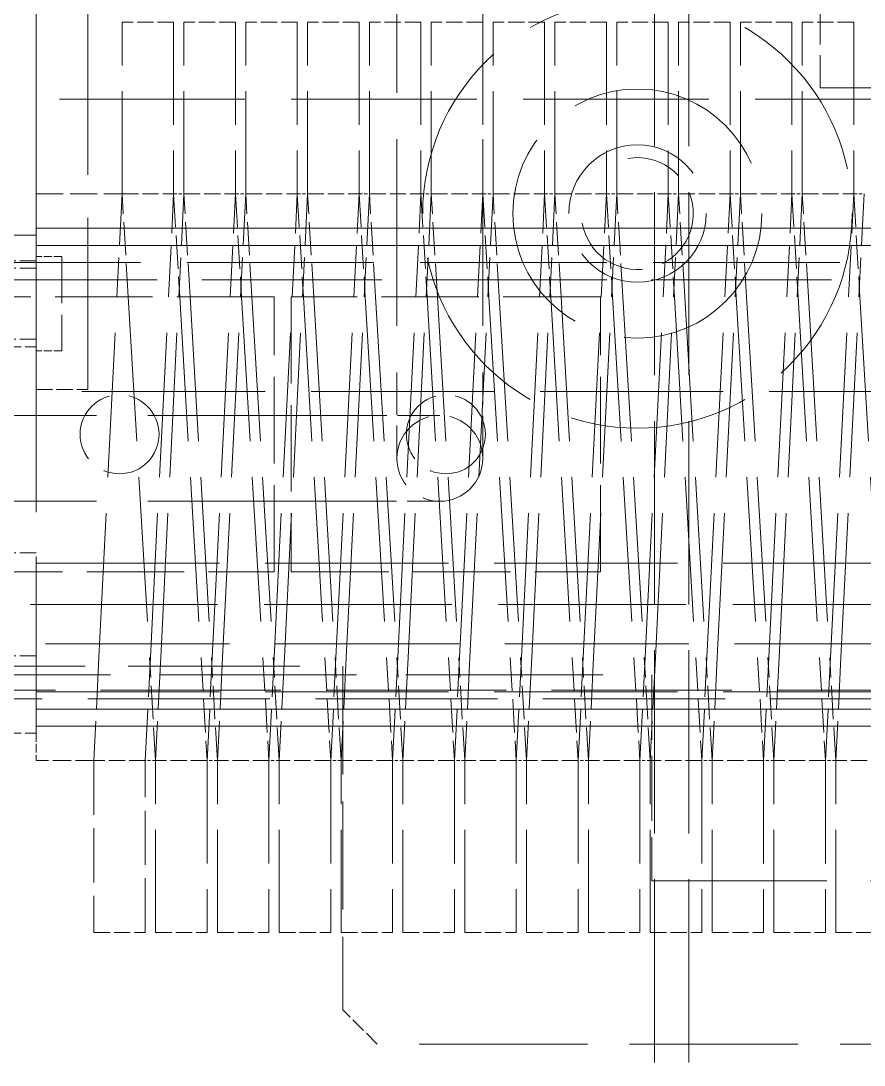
# Model space of a CAD drawing. Header units: millimetres. Extents: x 0 to 5945, y 0 to 4205.
# Drawn here: x 1970.4 to 2019.5, y 2378.6 to 2439.4 of the extents above; entities that cross this region are included whole.
import ezdxf

# ---------------------------------------------------------------- set-up
doc = ezdxf.new("R2010")
doc.units = ezdxf.units.MM
doc.header["$LTSCALE"] = 5
doc.linetypes.add('DASHED', pattern=[0.2067, 0.1654, -0.0413])
doc.layers.add('가려진 것(ISO)', color=2, linetype='DASHED', lineweight=18)

msp = doc.modelspace()

# ---------------------------------------------------------------- linework, layer by layer
at = {"layer": '가려진 것(ISO)', "ltscale": 13.131522}
for p, q in [((1992.276, 2608.957), (1992.276, 2418.957)), ((1997.276, 2608.957), (1997.276, 2418.957)), ((2058.776, 2425.357), (1963.776, 2425.357))]:
    msp.add_line(p, q, dxfattribs=at)
at = {"layer": '가려진 것(ISO)', "ltscale": 12.901145}
for p, q in [((2007.276, 2365.457), (2007.276, 2565.457)), ((2009.276, 2365.457), (2009.276, 2565.457)), ((1971.276, 2427.357), (2051.276, 2427.357)), ((2051.276, 2427.357), (1971.276, 2427.357)), ((2051.276, 2426.357), (1971.276, 2426.357)), ((1971.276, 2426.357), (2051.276, 2426.357)), ((2051.276, 2417.857), (1971.276, 2417.857)), ((1971.276, 2407.857), (2051.276, 2407.857)), ((1971.276, 2400.357), (2051.276, 2400.357)), ((1971.276, 2399.357), (2051.276, 2399.357)), ((2051.276, 2399.357), (1971.276, 2399.357)), ((2051.276, 2398.357), (1971.276, 2398.357)), ((1971.276, 2398.357), (2051.276, 2398.357))]:
    msp.add_line(p, q, dxfattribs=at)
at = {"layer": '가려진 것(ISO)', "ltscale": 12.44039}
msp.add_line((1971.276, 2397.957), (1971.276, 2487.957), dxfattribs=at)
at = {"layer": '가려진 것(ISO)', "ltscale": 12.094824}
for p, q in [((1971.276, 2467.957), (1971.276, 2417.957)), ((1974.276, 2417.957), (1974.276, 2467.957)), ((1964.126, 2401.857), (1989.126, 2401.857))]:
    msp.add_line(p, q, dxfattribs=at)
at = {"layer": '가려진 것(ISO)', "ltscale": 2.991791}
for p, q in [((2016.926, 2440.526), (2016.926, 2435.526)), ((1992.276, 2418.957), (1992.276, 2413.957)), ((1997.276, 2413.957), (1997.276, 2418.957)), ((1994.776, 2416.457), (1989.776, 2416.457)), ((1989.776, 2411.457), (1994.776, 2411.457))]:
    msp.add_line(p, q, dxfattribs=at)
at = {"layer": '가려진 것(ISO)', "ltscale": 1.142718}
for p, q in [((1979.276, 2439.357), (1976.276, 2439.357)), ((1982.876, 2439.357), (1979.876, 2439.357)), ((1986.476, 2439.357), (1983.476, 2439.357)), ((1990.076, 2439.357), (1987.076, 2439.357)), ((1993.676, 2439.357), (1990.676, 2439.357)), ((1997.276, 2439.357), (1994.276, 2439.357)), ((2000.876, 2439.357), (1997.876, 2439.357)), ((2004.476, 2439.357), (2001.476, 2439.357)), ((2008.076, 2439.357), (2005.076, 2439.357)), ((2011.676, 2439.357), (2008.676, 2439.357)), ((2015.276, 2439.357), (2012.276, 2439.357)), ((2018.876, 2439.357), (2015.876, 2439.357)), ((1976.276, 2429.357), (1979.276, 2429.357)), ((1979.876, 2429.357), (1982.876, 2429.357)), ((1983.476, 2429.357), (1986.476, 2429.357)), ((1987.076, 2429.357), (1990.076, 2429.357)), ((1990.676, 2429.357), (1993.676, 2429.357)), ((1994.276, 2429.357), (1997.276, 2429.357)), ((1997.876, 2429.357), (2000.876, 2429.357)), ((2001.476, 2429.357), (2004.476, 2429.357)), ((2005.076, 2429.357), (2008.076, 2429.357)), ((2008.676, 2429.357), (2011.676, 2429.357)), ((2012.276, 2429.357), (2015.276, 2429.357)), ((2015.876, 2429.357), (2018.876, 2429.357)), ((1971.276, 2425.457), (1968.276, 2425.457)), ((1971.276, 2425.024), (1968.276, 2425.024)), ((1971.276, 2420.89), (1968.276, 2420.89)), ((1968.276, 2420.457), (1971.276, 2420.457)), ((1971.276, 2417.957), (1974.276, 2417.957)), ((1971.276, 2408.457), (1968.276, 2408.457)), ((1971.276, 2402.457), (1968.276, 2402.457)), ((1968.276, 2397.957), (1971.276, 2397.957)), ((1977.626, 2396.357), (1974.626, 2396.357)), ((1981.226, 2396.357), (1978.226, 2396.357)), ((1984.826, 2396.357), (1981.826, 2396.357)), ((1988.426, 2396.357), (1985.426, 2396.357)), ((1992.026, 2396.357), (1989.026, 2396.357)), ((1995.626, 2396.357), (1992.626, 2396.357)), ((1999.226, 2396.357), (1996.226, 2396.357)), ((2002.826, 2396.357), (1999.826, 2396.357)), ((2006.426, 2396.357), (2003.426, 2396.357)), ((2010.026, 2396.357), (2007.026, 2396.357)), ((2013.626, 2396.357), (2010.626, 2396.357)), ((2017.226, 2396.357), (2014.226, 2396.357)), ((2020.826, 2396.357), (2017.826, 2396.357)), ((1974.626, 2386.357), (1977.626, 2386.357)), ((1978.226, 2386.357), (1981.226, 2386.357)), ((1981.826, 2386.357), (1984.826, 2386.357)), ((1985.426, 2386.357), (1988.426, 2386.357)), ((1989.026, 2386.357), (1992.026, 2386.357)), ((1992.626, 2386.357), (1995.626, 2386.357)), ((1996.226, 2386.357), (1999.226, 2386.357)), ((1999.826, 2386.357), (2002.826, 2386.357)), ((2003.426, 2386.357), (2006.426, 2386.357)), ((2007.026, 2386.357), (2010.026, 2386.357)), ((2010.626, 2386.357), (2013.626, 2386.357)), ((2014.226, 2386.357), (2017.226, 2386.357)), ((2017.826, 2386.357), (2020.826, 2386.357))]:
    msp.add_line(p, q, dxfattribs=at)
at = {"layer": '가려진 것(ISO)', "ltscale": 7.23104}
for p, q in [((1976.276, 2429.357), (1976.276, 2439.357)), ((1979.276, 2439.357), (1979.276, 2429.357)), ((1979.876, 2429.357), (1979.876, 2439.357)), ((1982.876, 2439.357), (1982.876, 2429.357)), ((1983.476, 2429.357), (1983.476, 2439.357)), ((1986.476, 2439.357), (1986.476, 2429.357)), ((1987.076, 2429.357), (1987.076, 2439.357)), ((1990.076, 2439.357), (1990.076, 2429.357)), ((1990.676, 2429.357), (1990.676, 2439.357)), ((1993.676, 2439.357), (1993.676, 2429.357)), ((1994.276, 2429.357), (1994.276, 2439.357)), ((1997.276, 2439.357), (1997.276, 2429.357)), ((1997.876, 2429.357), (1997.876, 2439.357)), ((2000.876, 2439.357), (2000.876, 2429.357)), ((2001.476, 2429.357), (2001.476, 2439.357)), ((2004.476, 2439.357), (2004.476, 2429.357)), ((2005.076, 2429.357), (2005.076, 2439.357)), ((2008.076, 2439.357), (2008.076, 2429.357)), ((2008.676, 2429.357), (2008.676, 2439.357)), ((2011.676, 2439.357), (2011.676, 2429.357)), ((2012.276, 2429.357), (2012.276, 2439.357)), ((2015.276, 2439.357), (2015.276, 2429.357)), ((2015.876, 2429.357), (2015.876, 2439.357)), ((2018.876, 2439.357), (2018.876, 2429.357)), ((1978.226, 2386.357), (1978.226, 2396.357)), ((1981.226, 2396.357), (1981.226, 2386.357)), ((1981.826, 2386.357), (1981.826, 2396.357)), ((1984.826, 2396.357), (1984.826, 2386.357)), ((1985.426, 2386.357), (1985.426, 2396.357)), ((1988.426, 2396.357), (1988.426, 2386.357)), ((1989.026, 2386.357), (1989.026, 2396.357)), ((1992.026, 2396.357), (1992.026, 2386.357)), ((1992.626, 2386.357), (1992.626, 2396.357)), ((1995.626, 2396.357), (1995.626, 2386.357)), ((1996.226, 2386.357), (1996.226, 2396.357)), ((1999.226, 2396.357), (1999.226, 2386.357)), ((1999.826, 2386.357), (1999.826, 2396.357)), ((2002.826, 2396.357), (2002.826, 2386.357)), ((2003.426, 2386.357), (2003.426, 2396.357)), ((2006.426, 2396.357), (2006.426, 2386.357)), ((2007.026, 2386.357), (2007.026, 2396.357)), ((2010.026, 2396.357), (2010.026, 2386.357)), ((2010.626, 2386.357), (2010.626, 2396.357)), ((2013.626, 2396.357), (2013.626, 2386.357)), ((2014.226, 2386.357), (2014.226, 2396.357)), ((2017.226, 2396.357), (2017.226, 2386.357)), ((2017.826, 2386.357), (2017.826, 2396.357))]:
    msp.add_line(p, q, dxfattribs=at)
at = {"layer": '가려진 것(ISO)', "ltscale": 7.618686}
for p, q in [((2016.926, 2435.526), (2036.926, 2435.526)), ((1989.126, 2401.857), (1989.126, 2381.857))]:
    msp.add_line(p, q, dxfattribs=at)
at = {"layer": '가려진 것(ISO)', "ltscale": 13.062409}
msp.add_line((1932.126, 2434.857), (2040.126, 2434.857), dxfattribs=at)
at = {"layer": '가려진 것(ISO)', "ltscale": 1.904597}
msp.add_line((1971.276, 2429.357), (1976.276, 2429.357), dxfattribs=at)
at = {"layer": '가려진 것(ISO)', "ltscale": 3.592411}
for p, q in [((1976.276, 2429.357), (1975.976, 2423.357)), ((1978.976, 2423.357), (1979.276, 2429.357)), ((1979.876, 2429.357), (1979.576, 2423.357)), ((1982.576, 2423.357), (1982.876, 2429.357)), ((1983.476, 2429.357), (1983.176, 2423.357)), ((1986.176, 2423.357), (1986.476, 2429.357)), ((1987.076, 2429.357), (1986.776, 2423.357)), ((1989.776, 2423.357), (1990.076, 2429.357)), ((1990.676, 2429.357), (1990.376, 2423.357)), ((1993.376, 2423.357), (1993.676, 2429.357)), ((1994.276, 2429.357), (1993.976, 2423.357)), ((1996.976, 2423.357), (1997.276, 2429.357)), ((1997.876, 2429.357), (1997.576, 2423.357)), ((2000.576, 2423.357), (2000.876, 2429.357)), ((2001.476, 2429.357), (2001.176, 2423.357)), ((2004.176, 2423.357), (2004.476, 2429.357)), ((2005.076, 2429.357), (2004.776, 2423.357)), ((2007.776, 2423.357), (2008.076, 2429.357)), ((2008.676, 2429.357), (2008.376, 2423.357)), ((2011.376, 2423.357), (2011.676, 2429.357)), ((2012.276, 2429.357), (2011.976, 2423.357)), ((2014.976, 2423.357), (2015.276, 2429.357)), ((2015.876, 2429.357), (2015.576, 2423.357)), ((2018.576, 2423.357), (2018.876, 2429.357)), ((2019.476, 2429.357), (2019.176, 2423.357)), ((1974.926, 2402.357), (1974.626, 2396.357)), ((1977.626, 2396.357), (1977.926, 2402.357)), ((1978.526, 2402.357), (1978.226, 2396.357)), ((1981.226, 2396.357), (1981.526, 2402.357)), ((1982.126, 2402.357), (1981.826, 2396.357)), ((1984.826, 2396.357), (1985.126, 2402.357)), ((1985.726, 2402.357), (1985.426, 2396.357)), ((1988.426, 2396.357), (1988.726, 2402.357)), ((1989.326, 2402.357), (1989.026, 2396.357)), ((1992.026, 2396.357), (1992.326, 2402.357)), ((1992.926, 2402.357), (1992.626, 2396.357)), ((1995.626, 2396.357), (1995.926, 2402.357)), ((1996.526, 2402.357), (1996.226, 2396.357)), ((1999.226, 2396.357), (1999.526, 2402.357)), ((2000.126, 2402.357), (1999.826, 2396.357)), ((2002.826, 2396.357), (2003.126, 2402.357)), ((2003.726, 2402.357), (2003.426, 2396.357)), ((2006.426, 2396.357), (2006.726, 2402.357)), ((2007.326, 2402.357), (2007.026, 2396.357)), ((2010.026, 2396.357), (2010.326, 2402.357)), ((2010.926, 2402.357), (2010.626, 2396.357)), ((2013.626, 2396.357), (2013.926, 2402.357)), ((2014.526, 2402.357), (2014.226, 2396.357)), ((2017.226, 2396.357), (2017.526, 2402.357)), ((2018.126, 2402.357), (2017.826, 2396.357))]:
    msp.add_line(p, q, dxfattribs=at)
at = {"layer": '가려진 것(ISO)', "ltscale": 2.346701}
for p, q in [((1976.631, 2423.357), (1976.276, 2429.357)), ((1979.276, 2429.357), (1979.631, 2423.357)), ((1980.231, 2423.357), (1979.876, 2429.357)), ((1982.876, 2429.357), (1983.231, 2423.357)), ((1983.831, 2423.357), (1983.476, 2429.357)), ((1986.476, 2429.357), (1986.831, 2423.357)), ((1987.431, 2423.357), (1987.076, 2429.357)), ((1990.076, 2429.357), (1990.431, 2423.357)), ((1991.031, 2423.357), (1990.676, 2429.357)), ((1993.676, 2429.357), (1994.031, 2423.357)), ((1994.631, 2423.357), (1994.276, 2429.357)), ((1997.276, 2429.357), (1997.631, 2423.357)), ((1998.231, 2423.357), (1997.876, 2429.357)), ((2000.876, 2429.357), (2001.231, 2423.357)), ((2001.831, 2423.357), (2001.476, 2429.357)), ((2004.476, 2429.357), (2004.831, 2423.357)), ((2005.431, 2423.357), (2005.076, 2429.357)), ((2008.076, 2429.357), (2008.431, 2423.357)), ((2009.031, 2423.357), (2008.676, 2429.357)), ((2011.676, 2429.357), (2012.031, 2423.357)), ((2012.631, 2423.357), (2012.276, 2429.357)), ((2015.276, 2429.357), (2015.631, 2423.357)), ((2016.231, 2423.357), (2015.876, 2429.357)), ((2018.876, 2429.357), (2019.231, 2423.357)), ((1978.226, 2396.357), (1977.872, 2402.357)), ((1980.872, 2402.357), (1981.226, 2396.357)), ((1981.826, 2396.357), (1981.472, 2402.357)), ((1984.472, 2402.357), (1984.826, 2396.357)), ((1985.426, 2396.357), (1985.072, 2402.357)), ((1988.072, 2402.357), (1988.426, 2396.357)), ((1989.026, 2396.357), (1988.672, 2402.357)), ((1991.672, 2402.357), (1992.026, 2396.357)), ((1992.626, 2396.357), (1992.272, 2402.357)), ((1995.272, 2402.357), (1995.626, 2396.357)), ((1996.226, 2396.357), (1995.872, 2402.357)), ((1998.872, 2402.357), (1999.226, 2396.357)), ((1999.826, 2396.357), (1999.472, 2402.357)), ((2002.472, 2402.357), (2002.826, 2396.357)), ((2003.426, 2396.357), (2003.072, 2402.357)), ((2006.072, 2402.357), (2006.426, 2396.357)), ((2007.026, 2396.357), (2006.672, 2402.357)), ((2009.672, 2402.357), (2010.026, 2396.357)), ((2010.626, 2396.357), (2010.272, 2402.357)), ((2013.272, 2402.357), (2013.626, 2396.357)), ((2014.226, 2396.357), (2013.872, 2402.357)), ((2016.872, 2402.357), (2017.226, 2396.357)), ((2017.826, 2396.357), (2017.472, 2402.357))]:
    msp.add_line(p, q, dxfattribs=at)
at = {"layer": '가려진 것(ISO)', "ltscale": 0.228464}
for p, q in [((1979.276, 2429.357), (1979.876, 2429.357)), ((1982.876, 2429.357), (1983.476, 2429.357)), ((1986.476, 2429.357), (1987.076, 2429.357)), ((1990.076, 2429.357), (1990.676, 2429.357)), ((1993.676, 2429.357), (1994.276, 2429.357)), ((1997.276, 2429.357), (1997.876, 2429.357)), ((2000.876, 2429.357), (2001.476, 2429.357)), ((2004.476, 2429.357), (2005.076, 2429.357)), ((2008.076, 2429.357), (2008.676, 2429.357)), ((2011.676, 2429.357), (2012.276, 2429.357)), ((2015.276, 2429.357), (2015.876, 2429.357)), ((2018.876, 2429.357), (2019.476, 2429.357)), ((1978.226, 2396.357), (1977.626, 2396.357)), ((1981.826, 2396.357), (1981.226, 2396.357)), ((1985.426, 2396.357), (1984.826, 2396.357)), ((1989.026, 2396.357), (1988.426, 2396.357)), ((1992.626, 2396.357), (1992.026, 2396.357)), ((1996.226, 2396.357), (1995.626, 2396.357)), ((1999.826, 2396.357), (1999.226, 2396.357)), ((2003.426, 2396.357), (2002.826, 2396.357)), ((2007.026, 2396.357), (2006.426, 2396.357)), ((2010.626, 2396.357), (2010.026, 2396.357)), ((2014.226, 2396.357), (2013.626, 2396.357)), ((2017.826, 2396.357), (2017.226, 2396.357))]:
    msp.add_line(p, q, dxfattribs=at)
at = {"layer": '가려진 것(ISO)', "ltscale": 2.856945}
msp.add_line((1963.776, 2426.957), (1971.276, 2426.957), dxfattribs=at)
at = {"layer": '가려진 것(ISO)', "ltscale": 0.571309}
for p, q in [((1972.776, 2425.707), (1971.276, 2425.707)), ((1972.776, 2420.207), (1971.276, 2420.207))]:
    msp.add_line(p, q, dxfattribs=at)
at = {"layer": '가려진 것(ISO)', "ltscale": 3.290979}
msp.add_line((1972.776, 2425.707), (1972.776, 2420.207), dxfattribs=at)
at = {"layer": '가려진 것(ISO)', "ltscale": 12.666578}
msp.add_line((2096.126, 2424.357), (1952.126, 2424.357), dxfattribs=at)
at = {"layer": '가려진 것(ISO)', "ltscale": 6.856808}
for p, q in [((1985.126, 2423.357), (1967.126, 2423.357)), ((2004.126, 2423.357), (1986.126, 2423.357)), ((1967.126, 2407.357), (1985.126, 2407.357)), ((1986.126, 2407.357), (2004.126, 2407.357))]:
    msp.add_line(p, q, dxfattribs=at)
at = {"layer": '가려진 것(ISO)', "ltscale": 10.172343}
for p, q in [((1974.926, 2402.357), (1975.976, 2423.357)), ((1977.926, 2402.357), (1978.976, 2423.357)), ((1978.526, 2402.357), (1979.576, 2423.357)), ((1981.526, 2402.357), (1982.576, 2423.357)), ((1982.126, 2402.357), (1983.176, 2423.357)), ((1985.126, 2402.357), (1986.176, 2423.357)), ((1985.726, 2402.357), (1986.776, 2423.357)), ((1988.726, 2402.357), (1989.776, 2423.357)), ((1989.326, 2402.357), (1990.376, 2423.357)), ((1992.326, 2402.357), (1993.376, 2423.357)), ((1992.926, 2402.357), (1993.976, 2423.357)), ((1995.926, 2402.357), (1996.976, 2423.357)), ((1996.526, 2402.357), (1997.576, 2423.357)), ((1999.526, 2402.357), (2000.576, 2423.357)), ((2000.126, 2402.357), (2001.176, 2423.357)), ((2003.126, 2402.357), (2004.176, 2423.357)), ((2003.726, 2402.357), (2004.776, 2423.357)), ((2006.726, 2402.357), (2007.776, 2423.357)), ((2007.326, 2402.357), (2008.376, 2423.357)), ((2010.326, 2402.357), (2011.376, 2423.357)), ((2010.926, 2402.357), (2011.976, 2423.357)), ((2013.926, 2402.357), (2014.976, 2423.357)), ((2014.526, 2402.357), (2015.576, 2423.357)), ((2017.526, 2402.357), (2018.576, 2423.357)), ((2018.126, 2402.357), (2019.176, 2423.357))]:
    msp.add_line(p, q, dxfattribs=at)
at = {"layer": '가려진 것(ISO)', "ltscale": 10.177374}
for p, q in [((1976.631, 2423.357), (1977.872, 2402.357)), ((1979.631, 2423.357), (1980.872, 2402.357)), ((1980.231, 2423.357), (1981.472, 2402.357)), ((1983.231, 2423.357), (1984.472, 2402.357)), ((1983.831, 2423.357), (1985.072, 2402.357)), ((1986.831, 2423.357), (1988.072, 2402.357)), ((1987.431, 2423.357), (1988.672, 2402.357)), ((1990.431, 2423.357), (1991.672, 2402.357)), ((1991.031, 2423.357), (1992.272, 2402.357)), ((1994.031, 2423.357), (1995.272, 2402.357)), ((1994.631, 2423.357), (1995.872, 2402.357)), ((1997.631, 2423.357), (1998.872, 2402.357)), ((1998.231, 2423.357), (1999.472, 2402.357)), ((2001.231, 2423.357), (2002.472, 2402.357)), ((2001.831, 2423.357), (2003.072, 2402.357)), ((2004.831, 2423.357), (2006.072, 2402.357)), ((2005.431, 2423.357), (2006.672, 2402.357)), ((2008.431, 2423.357), (2009.672, 2402.357)), ((2009.031, 2423.357), (2010.272, 2402.357)), ((2012.031, 2423.357), (2013.272, 2402.357)), ((2012.631, 2423.357), (2013.872, 2402.357)), ((2015.631, 2423.357), (2016.872, 2402.357)), ((2016.231, 2423.357), (2017.472, 2402.357)), ((2019.231, 2423.357), (2020.472, 2402.357))]:
    msp.add_line(p, q, dxfattribs=at)
at = {"layer": '가려진 것(ISO)', "ltscale": 6.094929}
for p, q in [((1985.126, 2407.357), (1985.126, 2423.357)), ((1986.126, 2423.357), (1986.126, 2407.357)), ((2004.126, 2407.357), (2004.126, 2423.357))]:
    msp.add_line(p, q, dxfattribs=at)
at = {"layer": '가려진 것(ISO)', "ltscale": 14.513788}
for p, q in [((1989.776, 2416.457), (1944.776, 2416.457)), ((1989.776, 2411.457), (1944.776, 2411.457))]:
    msp.add_line(p, q, dxfattribs=at)
at = {"layer": '가려진 것(ISO)', "ltscale": 13.194353}
msp.add_line((2036.376, 2405.457), (1586.376, 2405.457), dxfattribs=at)
at = {"layer": '가려진 것(ISO)', "ltscale": 12.937192}
msp.add_line((1584.076, 2403.157), (2038.676, 2403.157), dxfattribs=at)
at = {"layer": '가려진 것(ISO)', "ltscale": 13.868731}
msp.add_line((1964.126, 2401.357), (2007.126, 2401.357), dxfattribs=at)
at = {"layer": '가려진 것(ISO)', "ltscale": 4.571172}
msp.add_line((2007.126, 2401.357), (2007.126, 2389.357), dxfattribs=at)
at = {"layer": '가려진 것(ISO)', "ltscale": 11.288502}
msp.add_line((1936.276, 2400.357), (1971.276, 2400.357), dxfattribs=at)
at = {"layer": '가려진 것(ISO)', "ltscale": 12.699565}
msp.add_line((2064.276, 2400.457), (1959.276, 2400.457), dxfattribs=at)
at = {"layer": '가려진 것(ISO)', "ltscale": 12.820513}
msp.add_line((1947.776, 2399.957), (2027.276, 2399.957), dxfattribs=at)
at = {"layer": '가려진 것(ISO)', "ltscale": 0.609403}
msp.add_line((1971.276, 2397.957), (1971.276, 2396.357), dxfattribs=at)
at = {"layer": '가려진 것(ISO)', "ltscale": 1.276047}
msp.add_line((1974.626, 2396.357), (1971.276, 2396.357), dxfattribs=at)
at = {"layer": '가려진 것(ISO)', "ltscale": 3.809293}
for p, q in [((1974.626, 2396.357), (1974.626, 2386.357)), ((1977.626, 2386.357), (1977.626, 2396.357))]:
    msp.add_line(p, q, dxfattribs=at)
at = {"layer": '가려진 것(ISO)', "ltscale": 12.302163}
msp.add_line((2007.126, 2389.357), (2096.126, 2389.357), dxfattribs=at)
at = {"layer": '가려진 것(ISO)', "ltscale": 1.077359}
msp.add_line((1991.126, 2379.857), (1989.126, 2381.857), dxfattribs=at)
at = {"layer": '가려진 것(ISO)', "ltscale": 11.852927}
msp.add_line((2040.126, 2379.857), (1991.126, 2379.857), dxfattribs=at)
at = {"layer": '가려진 것(ISO)', "ltscale": 12.665669}
msp.add_circle((2006.276, 2428.207), 12.5, dxfattribs=at)
at = {"layer": '가려진 것(ISO)', "ltscale": 14.692177}
msp.add_circle((2006.276, 2428.207), 7.25, dxfattribs=at)
at = {"layer": '가려진 것(ISO)', "ltscale": 12.159042}
msp.add_circle((2006.276, 2428.207), 4, dxfattribs=at)
at = {"layer": '가려진 것(ISO)', "ltscale": 5.504978}
for centre in [(1976.126, 2415.357), (1995.126, 2415.357)]:
    msp.add_circle(centre, 2.3, dxfattribs=at)
at = {"layer": '가려진 것(ISO)', "ltscale": 5.983681}
msp.add_circle((1994.776, 2413.957), 2.5, dxfattribs=at)
at = {"layer": '가려진 것(ISO)', "ltscale": 5.844857}
msp.add_arc((2006.276, 2428.207), 3.256, 190, 100, dxfattribs=at)

doc.saveas('drawing.dxf')
